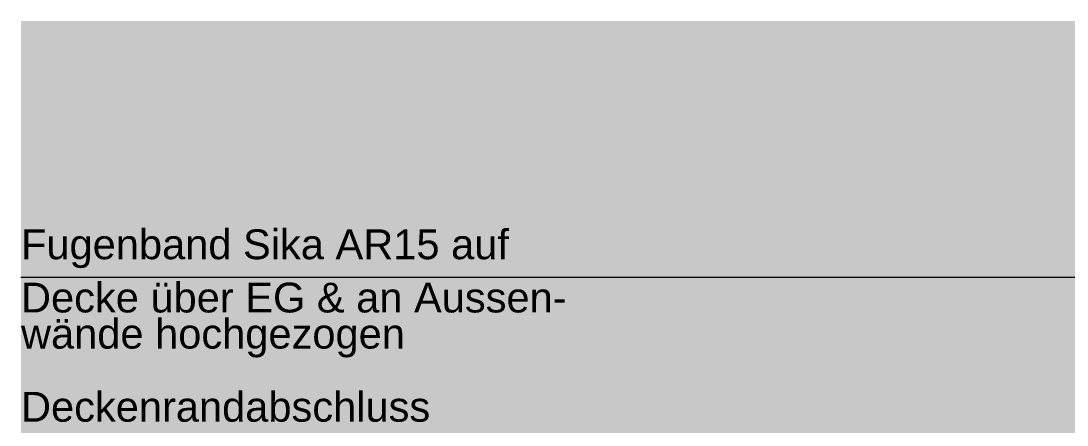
# Model space of a CAD drawing. Header units: metres. Extents: x 0.003 to 0.843, y 0.003 to 0.597.
# Drawn here: x 0.2405 to 0.3108, y 0.5028 to 0.53 of the extents above; entities that cross this region are included whole.
import ezdxf

# ---------------------------------------------------------------- set-up
doc = ezdxf.new("R2010")
doc.units = ezdxf.units.M
doc.linetypes.add('AUSGEZOGEN', pattern=[0])
doc.layers.add('Stilflaechen Bepflanzung', color=96, linetype='AUSGEZOGEN', lineweight=25)
doc.layers.add('Text Werkplan Ausfuehrung', color=7, linetype='AUSGEZOGEN', lineweight=25)
doc.styles.add('ARIAL', font='ARIAL.TTF')

msp = doc.modelspace()

# ---------------------------------------------------------------- hatches: boundary and pattern name
at = {"layer": 'Stilflaechen Bepflanzung', "linetype": 'AUSGEZOGEN', "lineweight": 13, "true_color": 0xf7faef}
msp.add_hatch(color=7, dxfattribs=at).paths.add_polyline_path([(0.240553, 0.440597), (0.3074, 0.440597), (0.3074, 0.497957), (0.64932, 0.497957), (0.64932, 0.478797), (0.68932, 0.478797), (0.68932, 0.494573), (0.64991, 0.494573), (0.64991, 0.529957), (0.240553, 0.529957)])

# ---------------------------------------------------------------- linework, layer by layer
at = {"layer": 'Text Werkplan Ausfuehrung', "color": 171, "linetype": 'AUSGEZOGEN', "lineweight": 13, "true_color": 0x7070ff}
msp.add_line((0.240553, 0.512757), (0.31636, 0.512757), dxfattribs=at)

# ---------------------------------------------------------------- texts
at = {"layer": 'Text Werkplan Ausfuehrung', "color": 171, "linetype": 'AUSGEZOGEN', "lineweight": 13, "true_color": 0x7070ff, "char_height": 0.002, "width": 0.001, "attachment_point": 7, "style": 'ARIAL'}
for s, insert in [('Fugenband\\~Sika\\~AR15\\~auf\\~', (0.240553, 0.513357)), ('Decke\\~über\\~EG\\~&\\~an\\~Aussen-', (0.240553, 0.510357)), ('wände\\~hochgezogen', (0.240553, 0.507357))]:
    msp.add_mtext(s, dxfattribs=dict(at, insert=insert))
at = {"layer": 'Text Werkplan Ausfuehrung', "color": 191, "linetype": 'AUSGEZOGEN', "lineweight": 13, "true_color": 0xc8aaf3, "insert": (0.240553, 0.503024), "char_height": 0.002, "width": 0.001, "attachment_point": 7, "style": 'ARIAL'}
msp.add_mtext('Deckenrandabschluss', dxfattribs=at)

doc.saveas('drawing.dxf')
